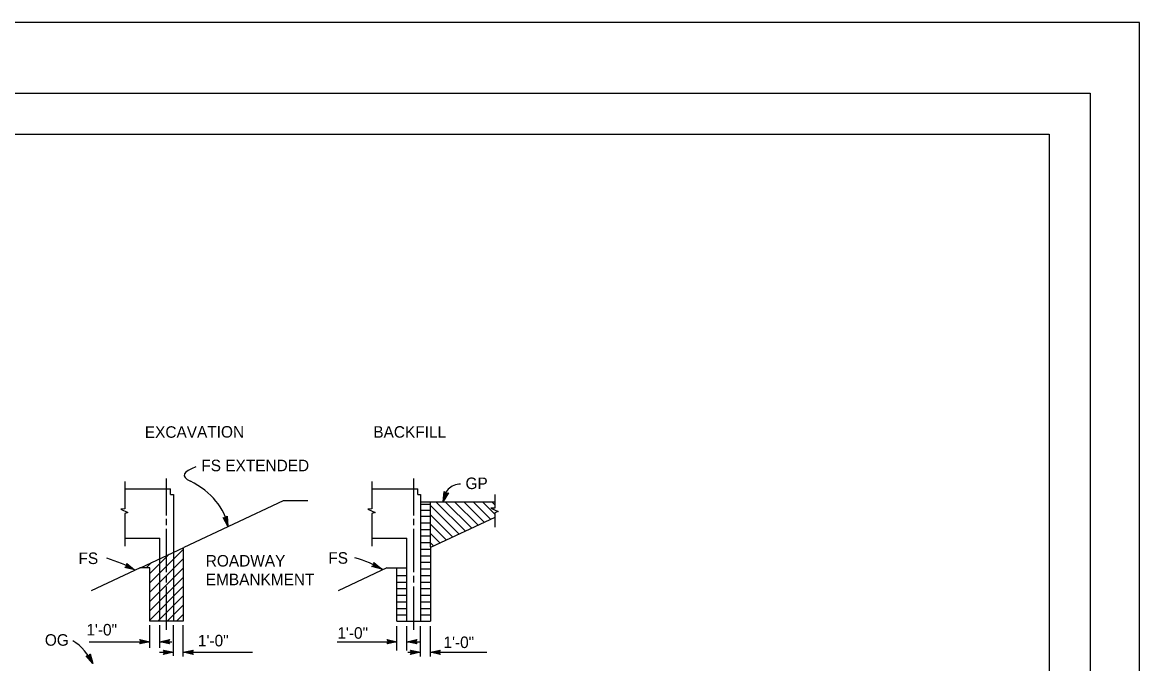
# Model space of a CAD drawing. Extents: x -894 to 866, y -472 to 714.
# Drawn here: x 187 to 866, y 324 to 714 of the extents above; entities that cross this region are included whole.
import ezdxf

# ---------------------------------------------------------------- set-up
doc = ezdxf.new("R2010")
doc.units = 0
for name, color, linetype in [('border_PLOTTING-ELEMENTS', 7, 'Continuous'), ('border_rw_22x34_Cut_Lines', 7, 'Continuous'), ('border_SHEET', 7, 'Continuous'), ('rd_EARTHWORK', 7, 'Continuous'), ('rd_EARTHWORK-anno', 7, 'Continuous'), ('rd_MISC', 7, 'Continuous')]:
    doc.layers.add(name, color=color, linetype=linetype)

msp = doc.modelspace()

# ---------------------------------------------------------------- linework, layer by layer
at = {"layer": 'border_PLOTTING-ELEMENTS'}
for points in [[(-894.0439, -472.4389), (865.9596, -472.4389), (865.9596, 713.5635), (-894.0439, 713.5635)], [(-864.0436, 670.5634), (835.9594, 670.5634), (835.9594, -429.4386), (-864.0436, -429.4386)]]:
    msp.add_lwpolyline(points, close=True, dxfattribs=at)
at = {"layer": 'border_rw_22x34_Cut_Lines'}
msp.add_lwpolyline([(-864.0436, 670.5634), (835.9594, 670.5634), (835.9594, -429.4386), (-864.0436, -429.4386)], close=True, dxfattribs=at)
at = {"layer": 'border_SHEET'}
for p, q in [((-814.0436, 645.5633), (810.9596, 645.5633)), ((810.9596, 645.5633), (810.9596, -404.4388))]:
    msp.add_line(p, q, dxfattribs=at)
at = {"layer": 'rd_EARTHWORK'}
for p, q in [((248.86, 434.7631), (248.86, 418.0726)), ((274.3284, 414.0997), (274.3284, 436.4513)), ((399.1235, 434.7631), (399.1235, 418.0726)), ((424.5923, 414.0997), (424.5923, 436.5359)), ((248.86, 430.2316), (276.7619, 430.2316)), ((276.7619, 426.7084), (276.7619, 430.2316)), ((399.1235, 430.2316), (427.0253, 430.2316)), ((427.0253, 426.7084), (427.0253, 430.2316)), ((276.7619, 426.7084), (278.454, 426.7084)), ((278.454, 426.7084), (278.454, 349.8152)), ((345.1602, 422.9221), (284.7639, 394.6517)), ((360.2369, 422.9221), (345.1602, 422.9221)), ((427.0253, 426.7084), (428.7175, 426.7084)), ((428.7175, 426.7084), (428.7175, 349.8152)), ((428.7175, 422.3706), (434.799, 422.3706)), ((434.7175, 394.9183), (434.7175, 422.3706)), ((434.7754, 422.3706), (473.8784, 422.3706)), ((473.8784, 426.7111), (473.8784, 418.5871)), ((248.86, 415.2206), (248.86, 395.4494)), ((399.1235, 415.2206), (399.1235, 395.4494)), ((473.8784, 415.7355), (473.8784, 406.9844)), ((274.3284, 408.1643), (274.3284, 411.9875)), ((424.5923, 408.1643), (424.5923, 411.9875)), ((473.9273, 412.86), (434.7462, 394.5202)), ((274.3284, 379.6431), (274.3284, 405.8509)), ((424.5923, 379.6431), (424.5923, 405.8509)), ((248.86, 400.3135), (270.1485, 400.3135)), ((258.4265, 382.3238), (284.7639, 394.6517)), ((270.1485, 349.8152), (270.1485, 400.3135)), ((284.454, 394.4561), (284.454, 349.8152)), ((399.1235, 400.3135), (420.412, 400.3135)), ((420.412, 349.8152), (420.412, 400.3135)), ((434.7175, 394.9183), (434.7175, 349.8152)), ((258.36, 382.2927), (228.3919, 368.2656)), ((264.1485, 382.1553), (258.0663, 382.1553)), ((264.1485, 349.8152), (264.1485, 382.1553)), ((408.3361, 382.1581), (378.6558, 368.2656)), ((408.3298, 382.1553), (420.412, 382.1553)), ((414.412, 349.8152), (414.412, 382.1553)), ((274.3284, 373.3557), (274.3284, 377.3293)), ((424.5923, 373.3557), (424.5923, 377.3293)), ((274.3284, 344.6321), (274.3284, 370.9908)), ((424.5923, 344.6321), (424.5923, 370.9908)), ((279.4139, 349.8152), (264.1485, 349.8152)), ((284.454, 349.8152), (279.4139, 349.8152)), ((414.412, 349.8152), (429.6773, 349.8152)), ((429.6773, 349.8152), (434.7175, 349.8152))]:
    msp.add_line(p, q, dxfattribs=at)
for points in [[(248.86, 418.0726), (246.4376, 417.9757), (250.8061, 415.9285), (248.86, 415.2206)], [(399.1235, 418.0726), (396.7014, 417.9757), (401.0699, 415.9285), (399.1235, 415.2206)], [(473.9143, 418.5871), (471.4922, 418.4903), (475.8607, 416.443), (473.9143, 415.7355)]]:
    msp.add_lwpolyline(points, dxfattribs=at)
at = {"layer": 'rd_EARTHWORK-anno'}
for p, q in [((442.4261, 422.6147), (443.1754, 428.7147)), ((442.8872, 423.9273), (443.4356, 428.3733)), ((443.1754, 428.7147), (443.1754, 428.7147)), ((443.1754, 428.7147), (444.162, 427.5166)), ((443.3505, 425.2182), (443.7033, 428.0902)), ((445.6923, 427.8233), (442.4261, 422.6147)), ((442.4261, 422.6147), (442.4261, 422.6147)), ((445.2844, 427.7379), (442.8876, 423.9155)), ((444.8675, 427.6375), (443.3505, 425.2182)), ((443.8124, 426.5202), (443.9635, 427.7493)), ((444.4816, 427.5875), (443.8124, 426.5202)), ((444.162, 427.5166), (445.6923, 427.8233)), ((445.6923, 427.8233), (445.6923, 427.8233)), ((311.6634, 407.486), (308.7048, 412.873)), ((308.7048, 412.8726), (308.7048, 412.8726)), ((308.7048, 412.8726), (310.2059, 412.4777)), ((311.2701, 408.8202), (309.1154, 412.7478)), ((310.891, 410.1387), (309.4981, 412.6749)), ((310.5048, 411.4647), (309.9087, 412.5501)), ((310.2059, 412.4777), (311.2677, 413.621)), ((310.4237, 412.7222), (310.5048, 411.4647)), ((310.7071, 412.9883), (310.891, 410.1387)), ((310.987, 413.3135), (311.2772, 408.8108)), ((311.2677, 413.621), (311.2677, 413.621)), ((311.2677, 413.621), (311.6634, 407.486)), ((311.6634, 407.486), (311.6634, 407.486)), ((254.8812, 380.9474), (248.9372, 382.5088)), ((248.9376, 382.5088), (250.2572, 383.3258)), ((248.9376, 382.5088), (248.9376, 382.5088)), ((253.6427, 381.5805), (249.3108, 382.721)), ((252.4253, 382.2132), (249.6269, 382.9482)), ((251.1978, 382.8459), (250.0001, 383.1604)), ((250.2572, 383.3258), (250.1588, 384.8832)), ((250.1588, 384.8832), (250.1588, 384.8832)), ((250.1588, 384.8832), (254.8812, 380.9474)), ((250.1887, 384.4679), (253.6545, 381.5793)), ((250.2301, 383.6521), (251.1978, 382.8459)), ((250.232, 384.0411), (252.4253, 382.2132)), ((254.8812, 380.9474), (254.8812, 380.9474)), ((399.2002, 383.0592), (400.5203, 383.8762)), ((405.1443, 381.4978), (399.2002, 383.0592)), ((399.2002, 383.0592), (399.2002, 383.0592)), ((403.9057, 382.1309), (399.5735, 383.2714)), ((402.6884, 382.7636), (399.8896, 383.4986)), ((401.4605, 383.3962), (400.2628, 383.7108)), ((400.5203, 383.8762), (400.4215, 385.4336)), ((400.4215, 385.4336), (400.4215, 385.4336)), ((400.4215, 385.4336), (405.1443, 381.4978)), ((400.4514, 385.0183), (403.9176, 382.1297)), ((400.4928, 384.2025), (401.4605, 383.3962)), ((400.4947, 384.5915), (402.6884, 382.7636)), ((405.1443, 381.4978), (405.1443, 381.4978)), ((264.1485, 333.6879), (264.1485, 347.5232)), ((270.1485, 333.6879), (270.1485, 347.5232)), ((278.454, 328.7562), (278.454, 347.5232)), ((284.454, 328.429), (284.454, 347.5232)), ((414.412, 332.0877), (414.412, 346.8781)), ((420.412, 332.0877), (420.412, 346.8781)), ((428.7175, 328.429), (428.7175, 346.8781)), ((434.7175, 328.429), (434.7175, 346.8781)), ((227.2639, 337.3944), (264.1485, 337.3944)), ((258.9486, 337.3944), (258.1486, 338.7341)), ((258.1486, 338.7341), (258.1486, 338.7341)), ((258.1486, 338.7341), (264.1485, 337.3944)), ((264.1485, 337.3944), (258.1486, 336.0644)), ((258.1486, 336.0644), (258.9486, 337.3944)), ((258.1486, 336.0644), (258.1486, 336.0644)), ((258.3651, 338.3786), (262.7686, 337.3952)), ((262.7576, 337.3908), (258.3832, 336.4235)), ((261.3856, 337.3963), (258.5608, 336.7704)), ((258.599, 338.0188), (261.3856, 337.3963)), ((258.7749, 337.6723), (260.0045, 337.3975)), ((260.0045, 337.3975), (258.7954, 337.1298)), ((264.1485, 337.3944), (264.1485, 337.3944)), ((270.1485, 337.3944), (276.1485, 338.7247)), ((276.1485, 336.0546), (270.1485, 337.3944)), ((270.1485, 337.3944), (270.1485, 337.3944)), ((270.1485, 337.3944), (277.6144, 337.3944)), ((275.9319, 336.4105), (271.5284, 337.394)), ((271.5394, 337.3979), (275.9134, 338.3652)), ((272.9111, 337.3924), (275.7363, 338.0184)), ((275.6981, 336.77), (272.9111, 337.3924)), ((274.2926, 337.3912), (275.5012, 337.6589)), ((275.5217, 337.1168), (274.2926, 337.3912)), ((276.1485, 338.7247), (275.3485, 337.3944)), ((275.3485, 337.3944), (276.1485, 336.0546)), ((276.1485, 338.7243), (276.1485, 338.7243)), ((276.1485, 336.0546), (276.1485, 336.0546)), ((378.1124, 337.3944), (414.412, 337.3944)), ((409.212, 337.3944), (408.412, 338.7341)), ((408.412, 338.7341), (408.412, 338.7341)), ((408.412, 338.7341), (414.412, 337.3944)), ((414.412, 337.3944), (408.412, 336.0644)), ((408.412, 336.0644), (409.212, 337.3944)), ((408.412, 336.0644), (408.412, 336.0644)), ((408.6286, 338.3786), (413.0321, 337.3952)), ((413.0211, 337.3908), (408.6471, 336.4235)), ((411.6494, 337.3963), (408.8242, 336.7704)), ((408.8624, 338.0188), (411.6494, 337.3963)), ((409.0388, 337.6723), (410.2679, 337.3975)), ((410.2679, 337.3975), (409.0593, 337.1298)), ((414.412, 337.3944), (414.412, 337.3944)), ((420.412, 337.3944), (426.412, 338.7247)), ((420.412, 337.3944), (428.1624, 337.3944)), ((426.412, 336.0546), (420.412, 337.3944)), ((420.412, 337.3944), (420.412, 337.3944)), ((426.1954, 336.4105), (421.7919, 337.394)), ((421.8029, 337.3979), (426.1773, 338.3652)), ((423.175, 337.3924), (425.9998, 338.0184)), ((425.9616, 336.77), (423.175, 337.3924)), ((424.5561, 337.3912), (425.7651, 337.6589)), ((425.7856, 337.1168), (424.5561, 337.3912)), ((426.412, 338.7247), (425.612, 337.3944)), ((425.612, 337.3944), (426.412, 336.0546)), ((426.412, 338.7243), (426.412, 338.7243)), ((426.412, 336.0546), (426.412, 336.0546)), ((229.5829, 324.1137), (225.5435, 328.7456)), ((225.5435, 328.7456), (225.5435, 328.7456)), ((225.5435, 328.7456), (227.0943, 328.6798)), ((228.9144, 325.3334), (225.9715, 328.7113)), ((228.2624, 326.5408), (226.3608, 328.7216)), ((227.6026, 327.7542), (226.7888, 328.6873)), ((227.0943, 328.6798), (227.888, 330.0235)), ((227.2553, 328.9649), (227.6026, 327.7542)), ((227.4754, 329.2857), (228.2624, 326.5408)), ((227.6793, 329.6629), (228.923, 325.3259)), ((227.888, 330.0235), (227.888, 330.0235)), ((227.888, 330.0235), (229.5829, 324.1137)), ((270.0713, 330.9841), (278.454, 330.9841)), ((278.454, 330.9841), (272.4536, 329.6542)), ((273.254, 330.9841), (272.454, 332.3239)), ((272.454, 332.3239), (272.454, 332.3239)), ((272.454, 332.3239), (278.454, 330.9841)), ((272.454, 329.6542), (273.254, 330.9841)), ((272.454, 329.6542), (272.454, 329.6542)), ((272.6705, 331.9684), (277.0741, 330.9849)), ((277.063, 330.9806), (272.6886, 330.0133)), ((275.691, 330.9861), (272.8658, 330.3601)), ((272.904, 331.6086), (275.691, 330.9861)), ((273.0804, 331.2621), (274.3095, 330.9873)), ((274.3095, 330.9873), (273.1009, 330.7196)), ((278.454, 330.9841), (278.454, 330.9841)), ((284.454, 330.9841), (290.454, 332.3141)), ((290.454, 329.6444), (284.454, 330.9841)), ((284.454, 330.9841), (284.454, 330.9841)), ((284.454, 330.9841), (326.5689, 330.9841)), ((290.2375, 329.9999), (285.8339, 330.9834)), ((285.845, 330.9877), (290.219, 331.955)), ((287.2166, 330.9822), (290.0418, 331.6082)), ((290.0036, 330.3597), (287.2166, 330.9822)), ((288.5981, 330.981), (289.8068, 331.2487)), ((289.8272, 330.7062), (288.5981, 330.981)), ((290.454, 332.3141), (289.654, 330.9841)), ((289.654, 330.9841), (290.454, 329.6444)), ((290.454, 332.3141), (290.454, 332.3141)), ((290.454, 329.6444), (290.454, 329.6444)), ((420.9574, 330.9841), (428.7175, 330.9841)), ((423.5175, 330.9841), (422.7175, 332.3239)), ((422.7175, 332.3239), (422.7175, 332.3239)), ((422.7175, 332.3239), (428.7175, 330.9841)), ((428.7175, 330.9841), (422.7175, 329.6542)), ((422.7175, 329.6542), (423.5175, 330.9841)), ((422.7175, 329.6542), (422.7175, 329.6542)), ((422.934, 331.9684), (427.3376, 330.9849)), ((427.3265, 330.9806), (422.9521, 330.0133)), ((425.9549, 330.9861), (423.1297, 330.3601)), ((423.1679, 331.6086), (425.9549, 330.9861)), ((423.3439, 331.2621), (424.5734, 330.9873)), ((424.5734, 330.9873), (423.3643, 330.7196)), ((428.7175, 330.9841), (428.7175, 330.9841)), ((434.7175, 330.9841), (440.7175, 332.3141)), ((440.7175, 329.6444), (434.7175, 330.9841)), ((434.7175, 330.9841), (434.7175, 330.9841)), ((434.7175, 330.9841), (469.0058, 330.9841)), ((440.5009, 329.9999), (436.0974, 330.9834)), ((436.1084, 330.9877), (440.4828, 331.955)), ((437.4801, 330.9822), (440.3053, 331.6082)), ((440.2671, 330.3597), (437.4801, 330.9822)), ((438.8616, 330.981), (440.0706, 331.2487)), ((440.0911, 330.7062), (438.8616, 330.981)), ((440.7175, 332.3141), (439.9175, 330.9841)), ((439.9175, 330.9841), (440.7175, 329.6444)), ((440.7175, 332.3141), (440.7175, 332.3141)), ((440.7175, 329.6444), (440.7175, 329.6444)), ((229.5829, 324.1137), (229.5829, 324.1137))]:
    msp.add_line(p, q, dxfattribs=at)
for centre, radius, start, end in [((453.0378, 422.6503), 10.4473, 89.9330639, 181.0643306), ((199.0577, 309.4939), 33.8457, 25.592, 57.3182972)]:
    msp.add_arc(centre, radius, start, end, dxfattribs=at)
for centre, major_axis, ratio, start_param, end_param in [((355.4297, 438.8598), (-70.3487, -0.3272), 0.16060909, 5.83119865, 6.60840943), ((231.9619, 394.8676), (-79.8375, -11.7793), 0.60773116, 3.15894176, 3.83503107), ((195.7245, 342.167), (-79.8375, -11.7793), 0.60773116, 3.79285363, 4.06799747), ((346.5378, 342.5339), (-79.8375, -11.7793), 0.60773116, 3.79285363, 4.06799747)]:
    msp.add_ellipse(centre, major_axis=major_axis, ratio=ratio, start_param=start_param, end_param=end_param, dxfattribs=at)
at = {"layer": 'rd_MISC'}
for p, q in [((428.7175, 420.9899), (434.7754, 420.9899)), ((428.7175, 417.33), (434.7754, 417.33))]:
    msp.add_line(p, q, dxfattribs=at)
for points in [[(456.0104, 404.4734), (438.1132, 422.3706)], [(459.8635, 406.2769), (443.7702, 422.3706)], [(463.7167, 408.0808), (449.4269, 422.3706)], [(467.5702, 409.8844), (455.0836, 422.3706)], [(471.4233, 411.6879), (460.7407, 422.3706)], [(473.8784, 414.8895), (466.3974, 422.3706)], [(473.8784, 420.5466), (472.0544, 422.3706)], [(452.1572, 402.6698), (434.7175, 420.1096)], [(448.3037, 400.8663), (434.7175, 414.4525)], [(428.7175, 413.608), (434.7175, 413.608)], [(428.7175, 409.608), (434.7175, 409.608)], [(444.4505, 399.0627), (434.7175, 408.7958)], [(428.7175, 405.608), (434.7175, 405.608)], [(428.7175, 401.608), (434.7175, 401.608)], [(440.5974, 397.2588), (434.7175, 403.1387)], [(428.7175, 397.608), (434.7175, 397.608)], [(436.7443, 395.4553), (434.7175, 397.482)], [(264.1485, 373.1329), (284.4536, 393.438)], [(264.1485, 378.7896), (275.8277, 390.4691)], [(264.1485, 367.4762), (284.4536, 387.7813)], [(428.7175, 393.608), (434.7175, 393.608)], [(428.7175, 389.608), (434.7175, 389.608)], [(261.8572, 382.1553), (265.193, 385.4911)], [(264.1485, 361.8191), (284.4536, 382.1246)], [(428.7175, 385.6081), (434.7175, 385.6081)], [(428.7175, 381.6081), (434.7175, 381.6081)], [(264.1485, 356.1624), (284.4536, 376.4675)], [(414.412, 377.6081), (420.412, 377.6081)], [(428.7175, 377.6081), (434.7175, 377.6081)], [(264.1485, 350.5054), (284.4536, 370.8108)], [(414.412, 373.6081), (420.412, 373.6081)], [(414.412, 369.6081), (420.412, 369.6081)], [(428.7175, 373.6081), (434.7175, 373.6081)], [(428.7175, 369.6081), (434.7175, 369.6081)], [(269.1155, 349.8152), (284.4536, 365.1542)], [(414.412, 365.6081), (420.412, 365.6081)], [(414.412, 361.6081), (420.412, 361.6081)], [(428.7175, 365.6081), (434.7175, 365.6081)], [(428.7175, 361.6081), (434.7175, 361.6081)], [(274.7721, 349.8152), (284.4536, 359.4971)], [(280.4288, 349.8152), (284.4536, 353.84)], [(414.412, 357.6081), (420.412, 357.6081)], [(414.412, 353.6081), (420.412, 353.6081)], [(428.7175, 357.6081), (434.7175, 357.6081)], [(428.7175, 353.6081), (434.7175, 353.6081)]]:
    msp.add_lwpolyline(points, dxfattribs=at)

# ---------------------------------------------------------------- texts
at = {"layer": 'rd_EARTHWORK-anno'}
for s, rotation, p in [('EXCAVATION', 0.200475, (261.1331, 461.1778)), ('BACKFILL', 0.000475, (400.0372, 461.2941))]:
    msp.add_text(s, height=7, rotation=rotation, dxfattribs=at).set_placement(p)
for s, p in [('FS EXTENDED', (295.4745, 440.9186)), ('GP', (456.0887, 430.0796)), ('FS', (220.788, 384.5569)), ('ROADWAY', (298.1843, 383.0285)), ('FS', (372.6849, 384.7529)), ('EMBANKMENT', (298.1843, 371.6967)), ('1\'-0"', (225.5734, 341.1618)), ('OG', (200.34, 334.9389)), ('1\'-0"', (293.4174, 334.5431)), ('1\'-0"', (378.1778, 339.1856)), ('1\'-0"', (442.6964, 333.5345))]:
    msp.add_text(s, height=7, dxfattribs=at).set_placement(p)

doc.saveas('drawing.dxf')
